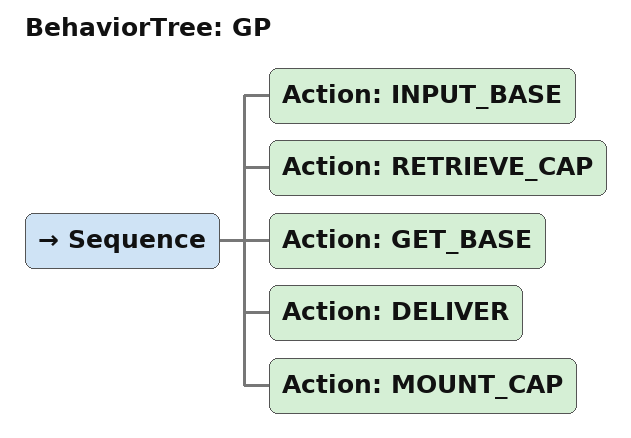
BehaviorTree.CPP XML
<root>
    <BehaviorTree ID='GP'>
        <Sequence>
            <Action ID='INPUT_BASE'/>
            <Action ID='RETRIEVE_CAP'/>
            <Action ID='GET_BASE'/>
            <Action ID='DELIVER'/>
            <Action ID='MOUNT_CAP'/>
        </Sequence>
    </BehaviorTree>
</root>
